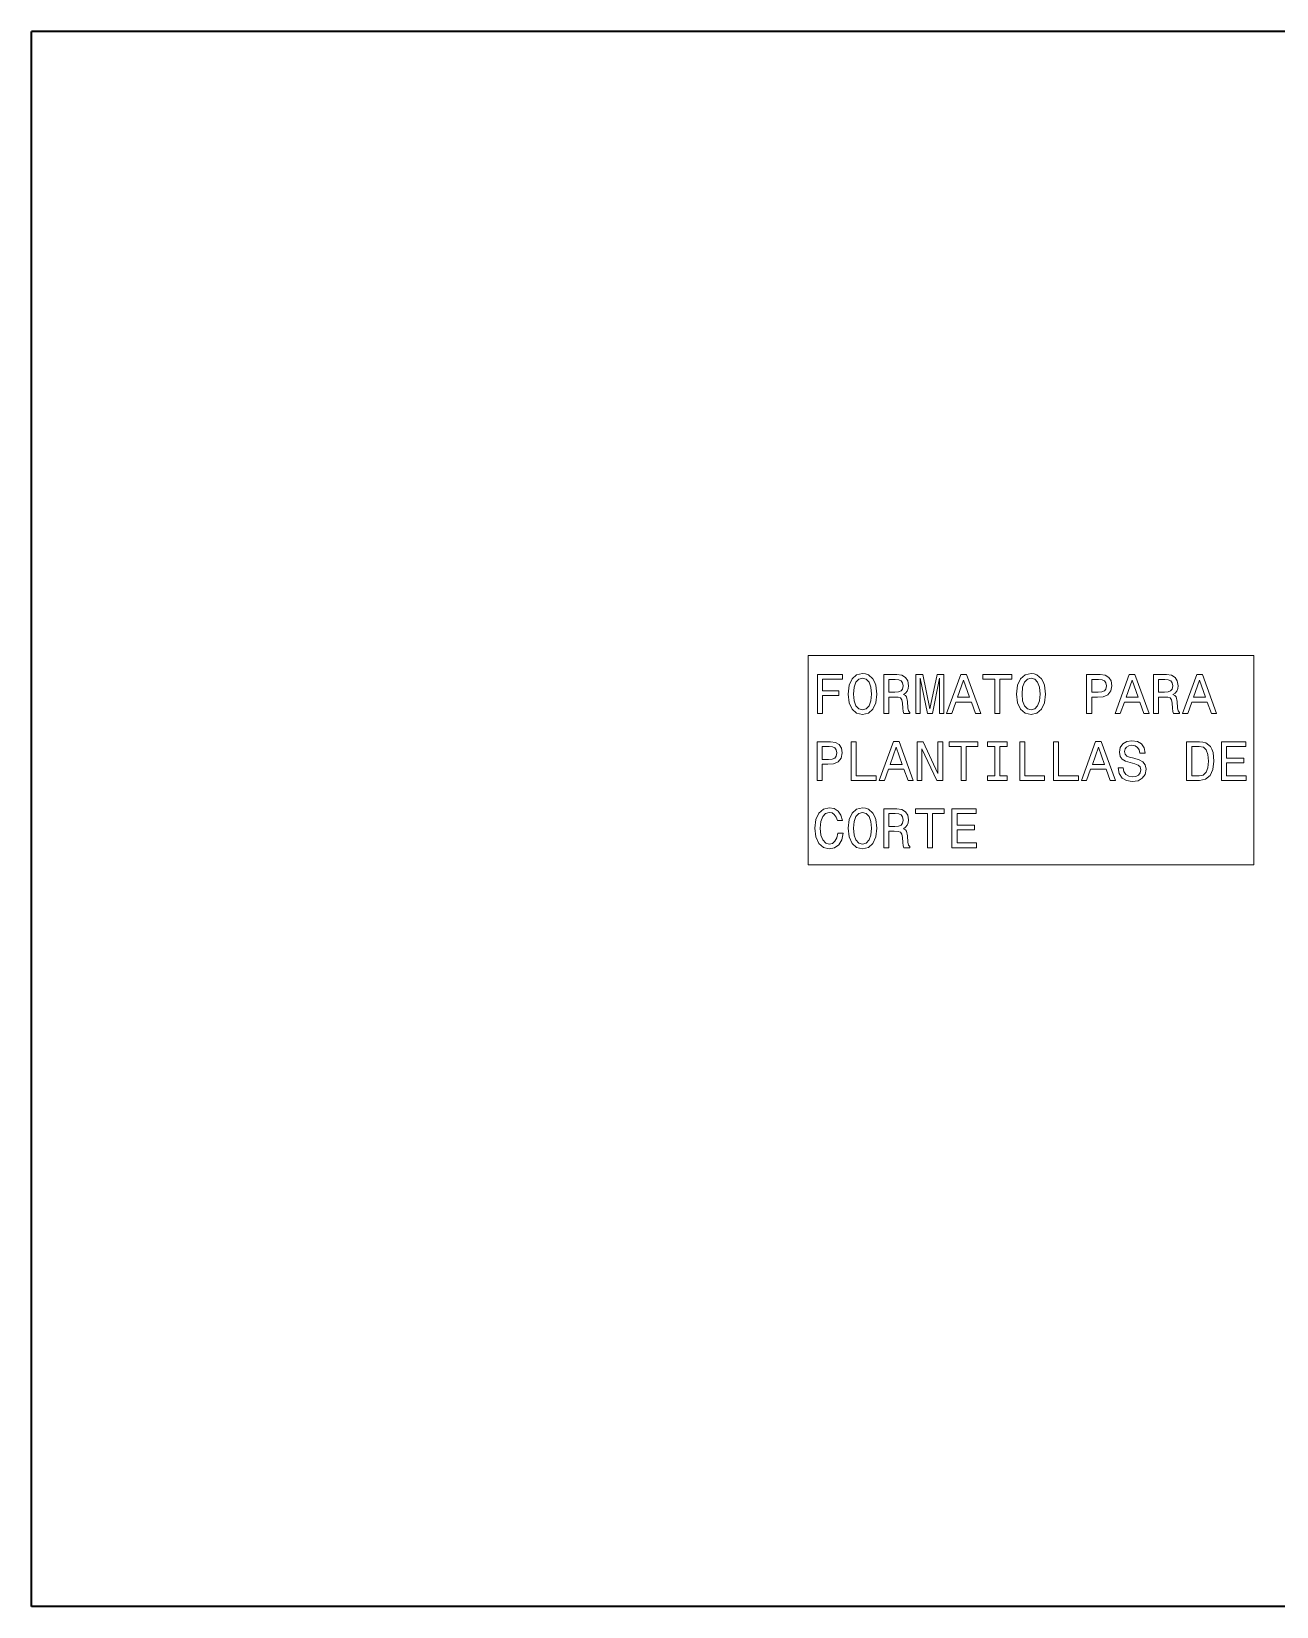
# Model space of a CAD drawing. Extents: x 14 to 2196, y -1968 to 1826.
# Drawn here: x 18 to 659, y -1968 to -1157 of the extents above; entities that cross this region are included whole.
import ezdxf

# ---------------------------------------------------------------- set-up
doc = ezdxf.new("R2010")
doc.units = 0

msp = doc.modelspace()

# ---------------------------------------------------------------- linework, layer by layer
at = {"color": 7, "lineweight": 35}
for p, q in [((1177.201416, -1156.68042), (18.231415, -1156.68042)), ((18.231415, -1967.520508), (18.231415, -1156.68042)), ((1177.201416, -1967.520508), (18.231415, -1967.520508))]:
    msp.add_line(p, q, dxfattribs=at)
at = {"color": 7, "lineweight": 13}
for points in [[(418, -1585.659912), (418, -1478), (647.533203, -1478), (647.533203, -1585.659912)], [(422.766571, -1507.752197), (425.446686, -1507.752197), (425.446686, -1498.559082), (433.861664, -1498.559082), (433.861664, -1496.167236), (425.446686, -1496.167236), (425.446686, -1490.172974), (435.792511, -1490.172974), (435.792511, -1487.752197), (422.766571, -1487.752197)], [(438.616699, -1497.752197), (439.135437, -1502.247925), (440.634003, -1505.562012), (442.968292, -1507.608154), (446.023071, -1508.299805), (449.048981, -1507.608154), (451.412109, -1505.562012), (452.881836, -1502.247925), (453.429382, -1497.752197), (452.881836, -1493.285278), (452.247833, -1491.469727), (451.412109, -1489.971191), (449.048981, -1487.925049), (447.608063, -1487.406372), (446.023071, -1487.20459), (442.939484, -1487.925049), (440.605194, -1489.942383), (439.135437, -1493.25647)], [(441.383301, -1497.752197), (441.700287, -1494.265137), (442.651306, -1491.700317), (444.121033, -1490.144165), (446.023071, -1489.596558), (447.89624, -1490.144165), (449.365997, -1491.729126), (450.317017, -1494.293945), (450.662811, -1497.752197), (450.317017, -1501.239258), (449.365997, -1503.804077), (447.89624, -1505.360229), (446.023071, -1505.879028), (444.121033, -1505.360229), (442.651306, -1503.804077), (441.700287, -1501.268066)], [(456.945251, -1507.752197), (459.625366, -1507.752197), (459.625366, -1499.30835), (462.363098, -1499.30835), (464.380402, -1499.394897), (465.648407, -1499.79834), (466.340057, -1500.749268), (466.628235, -1502.449585), (466.772339, -1505.043213), (466.945251, -1506.74353), (467.291077, -1507.752197), (470.317017, -1507.752197), (470.317017, -1507.20459), (469.654175, -1506.397705), (469.423645, -1504.89917), (469.221893, -1501.671509), (468.731995, -1499.279541), (468.069153, -1498.530273), (467.031708, -1497.982788), (468.184448, -1497.262329), (468.991364, -1496.253662), (469.510071, -1494.985596), (469.682983, -1493.458252), (469.279541, -1491.037476), (468.126801, -1489.221924), (466.224792, -1488.126831), (463.631134, -1487.752197), (456.945251, -1487.752197)], [(462.881836, -1490.201782), (464.639771, -1490.374634), (465.878967, -1490.922241), (466.657043, -1491.930908), (466.916443, -1493.515869), (466.628235, -1495.187378), (465.850159, -1496.196045), (464.524506, -1496.714722), (462.708923, -1496.858887), (459.625366, -1496.858887), (459.625366, -1490.201782)], [(473.515869, -1507.752197), (475.734863, -1507.752197), (475.734863, -1489.596558), (479.481262, -1507.752197), (481.959656, -1507.752197), (485.677246, -1489.596558), (485.677246, -1507.752197), (487.925079, -1507.752197), (487.925079, -1487.752197), (484.409241, -1487.752197), (480.720459, -1505.389038), (477.060516, -1487.752197), (473.515869, -1487.752197)], [(489.30835, -1507.752197), (491.959656, -1507.752197), (494.063416, -1501.873291), (502.046112, -1501.873291), (504.149841, -1507.752197), (506.858795, -1507.752197), (499.53891, -1487.723389), (496.599426, -1487.723389)], [(494.985596, -1499.423706), (498.069153, -1490.605225), (501.15274, -1499.423706)], [(514.092224, -1507.752197), (516.74353, -1507.752197), (516.74353, -1490.172974), (522.79541, -1490.172974), (522.79541, -1487.752197), (508.011536, -1487.752197), (508.011536, -1490.172974), (514.092224, -1490.172974)], [(525.360229, -1497.752197), (525.878967, -1502.247925), (527.377502, -1505.562012), (529.711792, -1507.608154), (532.766602, -1508.299805), (535.79248, -1507.608154), (538.15564, -1505.562012), (539.625366, -1502.247925), (540.172913, -1497.752197), (539.625366, -1493.285278), (538.991333, -1491.469727), (538.15564, -1489.971191), (535.79248, -1487.925049), (534.351562, -1487.406372), (532.766602, -1487.20459), (529.682983, -1487.925049), (527.348694, -1489.942383), (525.878967, -1493.25647)], [(528.126831, -1497.752197), (528.443787, -1494.265137), (529.394836, -1491.700317), (530.864563, -1490.144165), (532.766602, -1489.596558), (534.639771, -1490.144165), (536.109497, -1491.729126), (537.060547, -1494.293945), (537.406372, -1497.752197), (537.060547, -1501.239258), (536.109497, -1503.804077), (534.639771, -1505.360229), (532.766602, -1505.879028), (530.864563, -1505.360229), (529.394836, -1503.804077), (528.443787, -1501.268066)], [(561.383301, -1507.752197), (564.034546, -1507.752197), (564.034546, -1499.30835), (566.97406, -1499.30835), (569.942383, -1499.164307), (572.305481, -1498.15564), (573.832886, -1496.196045), (574.351562, -1493.515869), (573.94812, -1491.037476), (572.79541, -1489.221924), (570.893372, -1488.126831), (568.299683, -1487.752197), (561.383301, -1487.752197)], [(567.579224, -1490.201782), (569.30835, -1490.374634), (570.576355, -1490.922241), (571.325684, -1491.930908), (571.585022, -1493.515869), (571.296814, -1495.187378), (570.518738, -1496.196045), (569.193115, -1496.714722), (567.377502, -1496.858887), (564.034546, -1496.858887), (564.034546, -1490.201782)], [(576.05188, -1507.752197), (578.703186, -1507.752197), (580.806946, -1501.873291), (588.789612, -1501.873291), (590.893372, -1507.752197), (593.602295, -1507.752197), (586.28241, -1487.723389), (583.342957, -1487.723389)], [(581.729126, -1499.423706), (584.812683, -1490.605225), (587.89624, -1499.423706)], [(595.734863, -1507.752197), (598.414978, -1507.752197), (598.414978, -1499.30835), (601.152771, -1499.30835), (603.170044, -1499.394897), (604.438049, -1499.79834), (605.1297, -1500.749268), (605.417847, -1502.449585), (605.561951, -1505.043213), (605.734863, -1506.74353), (606.080688, -1507.752197), (609.106628, -1507.752197), (609.106628, -1507.20459), (608.443848, -1506.397705), (608.213257, -1504.89917), (608.011536, -1501.671509), (607.521606, -1499.279541), (606.858765, -1498.530273), (605.82135, -1497.982788), (606.97406, -1497.262329), (607.781006, -1496.253662), (608.299744, -1494.985596), (608.472656, -1493.458252), (608.069214, -1491.037476), (606.916443, -1489.221924), (605.014404, -1488.126831), (602.420776, -1487.752197), (595.734863, -1487.752197)], [(601.671509, -1490.201782), (603.429443, -1490.374634), (604.668579, -1490.922241), (605.446716, -1491.930908), (605.706055, -1493.515869), (605.417847, -1495.187378), (604.639771, -1496.196045), (603.314148, -1496.714722), (601.498535, -1496.858887), (598.414978, -1496.858887), (598.414978, -1490.201782)], [(610.749268, -1507.752197), (613.400574, -1507.752197), (615.504333, -1501.873291), (623.487061, -1501.873291), (625.59082, -1507.752197), (628.299744, -1507.752197), (620.979858, -1487.723389), (618.040344, -1487.723389)], [(616.426514, -1499.423706), (619.510132, -1490.605225), (622.593689, -1499.423706)], [(422.593658, -1542.305542), (425.244965, -1542.305542), (425.244965, -1533.861694), (428.184448, -1533.861694), (431.15274, -1533.717651), (433.515839, -1532.708984), (435.043213, -1530.74939), (435.561951, -1528.069214), (435.158508, -1525.59082), (434.005768, -1523.775269), (432.10376, -1522.680176), (429.510071, -1522.305542), (422.593658, -1522.305542)], [(440.172913, -1542.305542), (453.02594, -1542.305542), (453.02594, -1539.884766), (442.824219, -1539.884766), (442.824219, -1522.305542), (440.172913, -1522.305542)], [(454.610962, -1542.305542), (457.262238, -1542.305542), (459.365997, -1536.426636), (467.348694, -1536.426636), (469.452454, -1542.305542), (472.161377, -1542.305542), (464.841492, -1522.276733), (461.902008, -1522.276733)], [(474.149841, -1542.305542), (476.541779, -1542.305542), (476.541779, -1525.907837), (484.207489, -1542.305542), (487.291077, -1542.305542), (487.291077, -1522.305542), (484.8703, -1522.305542), (484.8703, -1538.703247), (477.291077, -1522.305542), (474.149841, -1522.305542)], [(496.74353, -1542.305542), (499.394806, -1542.305542), (499.394806, -1524.726318), (505.446686, -1524.726318), (505.446686, -1522.305542), (490.662842, -1522.305542), (490.662842, -1524.726318), (496.74353, -1524.726318)], [(514.092224, -1539.884766), (510.403442, -1539.884766), (510.403442, -1542.305542), (520.432251, -1542.305542), (520.432251, -1539.884766), (516.74353, -1539.884766), (516.74353, -1524.726318), (520.432251, -1524.726318), (520.432251, -1522.305542), (510.403442, -1522.305542), (510.403442, -1524.726318), (514.092224, -1524.726318)], [(526.916443, -1542.305542), (539.76947, -1542.305542), (539.76947, -1539.884766), (529.567749, -1539.884766), (529.567749, -1522.305542), (526.916443, -1522.305542)], [(544.265137, -1542.305542), (557.118164, -1542.305542), (557.118164, -1539.884766), (546.916443, -1539.884766), (546.916443, -1522.305542), (544.265137, -1522.305542)], [(558.703186, -1542.305542), (561.354492, -1542.305542), (563.458252, -1536.426636), (571.440918, -1536.426636), (573.544678, -1542.305542), (576.253601, -1542.305542), (568.933716, -1522.276733), (565.994263, -1522.276733)], [(580.259399, -1535.706177), (577.636902, -1535.706177), (578.213257, -1538.760864), (579.654175, -1541.008667), (581.873169, -1542.363159), (584.870361, -1542.853149), (587.838623, -1542.391968), (590.057617, -1541.124023), (591.469727, -1539.135498), (591.988464, -1536.513062), (591.556213, -1534.149902), (590.345825, -1532.622559), (588.386169, -1531.613892), (585.763672, -1530.864624), (583.515869, -1530.317017), (582.046143, -1529.683105), (581.210388, -1528.760864), (580.95105, -1527.319946), (581.210388, -1526.023071), (581.959656, -1525.043335), (583.112427, -1524.380493), (584.697388, -1524.149902), (586.311279, -1524.43811), (587.579224, -1525.216187), (588.414978, -1526.513062), (588.818481, -1528.270996), (591.440918, -1528.270996), (591.440918, -1528.213379), (590.979858, -1525.504395), (589.625366, -1523.487061), (587.492798, -1522.219116), (584.610962, -1521.786865), (582.017334, -1522.219116), (580, -1523.429443), (578.703186, -1525.302612), (578.242065, -1527.723389), (578.616699, -1529.884766), (579.711792, -1531.354492), (581.440918, -1532.334351), (583.804077, -1533.083618), (586.138306, -1533.74646), (587.89624, -1534.380493), (588.962524, -1535.302612), (589.337158, -1536.80127), (588.991333, -1538.328613), (588.098022, -1539.481323), (586.74353, -1540.201782), (584.985596, -1540.432373), (583.02594, -1540.115356), (581.527405, -1539.193115), (580.576355, -1537.69458)], [(619.481323, -1522.305542), (612.824219, -1522.305542), (612.824219, -1542.305542), (619.481323, -1542.305542), (622.622498, -1541.671509), (624.956787, -1539.740723), (626.397705, -1536.599487), (626.916443, -1532.305542), (626.455322, -1527.925171), (625.878967, -1526.196045), (625.072083, -1524.812744), (622.737793, -1522.939575), (621.210388, -1522.478394)], [(630.806946, -1542.305542), (643.487061, -1542.305542), (643.487061, -1539.884766), (633.458252, -1539.884766), (633.458252, -1533.112427), (642.391968, -1533.112427), (642.391968, -1530.720581), (633.458252, -1530.720581), (633.458252, -1524.726318), (643.256531, -1524.726318), (643.256531, -1522.305542), (630.806946, -1522.305542)], [(428.789612, -1524.755127), (430.518738, -1524.927979), (431.786743, -1525.475586), (432.536011, -1526.484253), (432.79538, -1528.069214), (432.507202, -1529.740723), (431.729095, -1530.74939), (430.403442, -1531.268066), (428.587891, -1531.412109), (425.244965, -1531.412109), (425.244965, -1524.755127)], [(460.288177, -1533.977051), (463.371765, -1525.158569), (466.455322, -1533.977051)], [(564.380371, -1533.977051), (567.463989, -1525.158569), (570.547546, -1533.977051)], [(619.279541, -1524.69751), (621.469727, -1525.129761), (622.968323, -1526.455444), (623.861694, -1528.818481), (624.149902, -1532.305542), (623.832886, -1535.677246), (622.939514, -1538.040405), (621.412109, -1539.452515), (619.279541, -1539.913574), (615.504333, -1539.913574), (615.504333, -1524.69751)], [(433.342926, -1569.423706), (432.766571, -1571.844482), (431.815552, -1573.573608), (430.489899, -1574.639893), (428.933716, -1574.985718), (427.060516, -1574.466919), (425.59079, -1572.910767), (424.610962, -1570.374756), (424.293945, -1566.858887), (424.610962, -1563.371826), (425.561951, -1560.807007), (427.031708, -1559.250854), (428.933716, -1558.703247), (430.317017, -1558.991455), (431.498566, -1559.79834), (432.420746, -1561.095215), (433.054749, -1562.881958), (435.792511, -1562.881958), (434.927948, -1560.144165), (433.429382, -1558.069214), (431.383301, -1556.772461), (428.933716, -1556.311279), (425.878967, -1557.031738), (423.544678, -1559.049072), (422.046112, -1562.363159), (421.527374, -1566.858887), (422.046112, -1571.354614), (423.544678, -1574.668701), (425.878967, -1576.714844), (428.933716, -1577.406494), (431.613831, -1576.858887), (433.775208, -1575.331543), (435.302582, -1572.824341), (436.109497, -1569.423706)], [(438.616699, -1566.858887), (439.135437, -1571.354614), (440.634003, -1574.668701), (442.968292, -1576.714844), (446.023071, -1577.406494), (449.048981, -1576.714844), (451.412109, -1574.668701), (452.881836, -1571.354614), (453.429382, -1566.858887), (452.881836, -1562.391968), (452.247833, -1560.576416), (451.412109, -1559.077881), (449.048981, -1557.031738), (447.608063, -1556.513062), (446.023071, -1556.311279), (442.939484, -1557.031738), (440.605194, -1559.049072), (439.135437, -1562.363159)], [(441.383301, -1566.858887), (441.700287, -1563.371826), (442.651306, -1560.807007), (444.121033, -1559.250854), (446.023071, -1558.703247), (447.89624, -1559.250854), (449.365997, -1560.835815), (450.317017, -1563.400635), (450.662811, -1566.858887), (450.317017, -1570.345947), (449.365997, -1572.910767), (447.89624, -1574.466919), (446.023071, -1574.985718), (444.121033, -1574.466919), (442.651306, -1572.910767), (441.700287, -1570.374756)], [(456.945251, -1576.858887), (459.625366, -1576.858887), (459.625366, -1568.415039), (462.363098, -1568.415039), (464.380402, -1568.501587), (465.648407, -1568.905029), (466.340057, -1569.855957), (466.628235, -1571.556274), (466.772339, -1574.149902), (466.945251, -1575.85022), (467.291077, -1576.858887), (470.317017, -1576.858887), (470.317017, -1576.311279), (469.654175, -1575.504395), (469.423645, -1574.005859), (469.221893, -1570.778198), (468.731995, -1568.38623), (468.069153, -1567.636963), (467.031708, -1567.089478), (468.184448, -1566.369019), (468.991364, -1565.360352), (469.510071, -1564.092285), (469.682983, -1562.564941), (469.279541, -1560.144165), (468.126801, -1558.328613), (466.224792, -1557.233521), (463.631134, -1556.858887), (456.945251, -1556.858887)], [(462.881836, -1559.308472), (464.639771, -1559.481323), (465.878967, -1560.028931), (466.657043, -1561.037598), (466.916443, -1562.622559), (466.628235, -1564.294067), (465.850159, -1565.302734), (464.524506, -1565.821411), (462.708923, -1565.965576), (459.625366, -1565.965576), (459.625366, -1559.308472)], [(479.394806, -1576.858887), (482.046112, -1576.858887), (482.046112, -1559.279663), (488.097992, -1559.279663), (488.097992, -1556.858887), (473.314117, -1556.858887), (473.314117, -1559.279663), (479.394806, -1559.279663)], [(492.017273, -1576.858887), (504.697388, -1576.858887), (504.697388, -1574.43811), (494.668579, -1574.43811), (494.668579, -1567.665771), (503.602295, -1567.665771), (503.602295, -1565.273926), (494.668579, -1565.273926), (494.668579, -1559.279663), (504.466858, -1559.279663), (504.466858, -1556.858887), (492.017273, -1556.858887)]]:
    msp.add_lwpolyline(points, close=True, dxfattribs=at)

doc.saveas('drawing.dxf')
